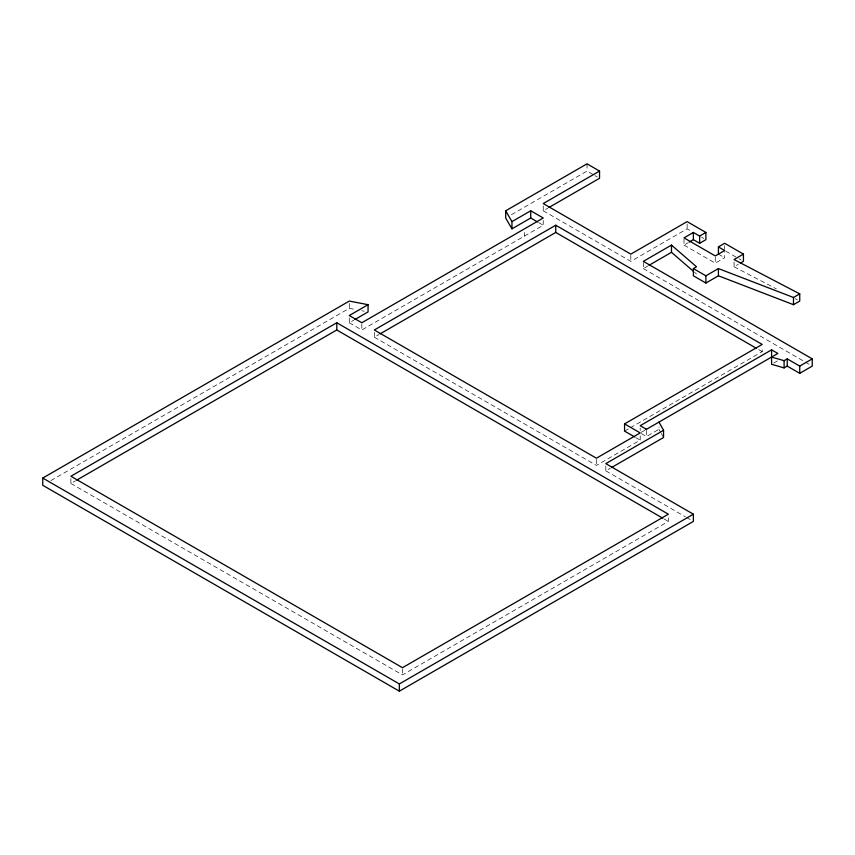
<?xml version="1.0" encoding="UTF-8"?>
<svg xmlns="http://www.w3.org/2000/svg" width="855" height="855" viewBox="0 0 855 855"><rect width="100%" height="100%" fill="white"/><g stroke="black" fill="none" stroke-linecap="round" stroke-linejoin="round"><path stroke-width="0.64" stroke-dasharray="4.28 3.21" d="M50.851 480.617L349.3 308.302L355.552 309.51M511.429 214.701L587.032 171.053L593.851 174.997M70.901 478.672L70.901 483.481L75.529 480.82M349.3 317.942L349.3 322.752L353.714 320.208M543.235 205.97L543.235 210.79L547.831 208.128M349.3 322.752L361.815 329.977L543.235 225.228L543.235 220.419M374.319 332.381L374.319 337.201L378.947 334.529M543.235 210.79L630.819 261.352L687.131 228.841L691.545 231.395M643.334 262.56L643.334 268.577L647.844 265.98M684 239.079L684 245.096L688.168 242.692M684 245.096L715.282 263.158L724.666 257.74L724.666 251.723M734.05 261.951L734.05 266.771L738.218 264.366M624.567 431.112L629.195 428.441M630.349 427.778L762.2 351.651L762.2 346.831M641.357 432.256L644.82 430.257M374.319 337.201L596.416 465.43L640.203 440.143L640.203 435.323M641.25 433.517L646.466 436.531L658.981 429.306L658.981 426.902M773.668 363.086L777.836 360.682M605.8 466.028L605.8 470.838L610.417 468.177M70.901 483.481L402.481 674.916L668.364 521.411L668.364 516.591M361.815 310.718L364.316 311.199M734.05 266.771L776.276 288.83M795.043 298.63L797.394 299.859M594.995 175.649L597.271 176.964M701.485 237.134L703.686 238.406M725.767 251.156L737.908 258.167M739.019 258.798L741.221 260.08M718.414 254.127L724.666 257.74M643.334 268.577L804.149 361.419M805.303 362.093L809.931 364.764M538.693 222.61L543.235 225.228M758.738 349.652L762.2 351.651M635.735 437.557L640.203 440.143M605.8 470.838L685.315 516.751M686.469 517.414L691.075 520.075M663.736 518.739L668.364 521.411M694.506 272.264L696.515 273.995M658.981 429.306L660.691 432.374M661.268 433.399L662.978 436.478M724.666 245.695L724.666 249.307M715.282 257.141L715.282 263.158M687.131 224.031L687.131 228.841M646.466 430.514L646.466 436.531M640.203 428.099L640.203 430.514M630.819 255.335L630.819 261.352M596.416 459.402L596.416 465.43M587.032 163.829L587.032 171.053M524.468 232.453L524.468 236.066M402.481 668.899L402.481 674.916M361.815 323.96L361.815 329.977M349.3 303.493L349.3 308.302"/><path stroke-width="1.28" d="M658.981 422.081L663.555 430.279L605.8 463.624L693.384 514.186L693.384 521.411L399.349 691.171L42.75 485.287L42.75 478.063L349.3 301.078L368.067 304.69L368.067 311.915L354.814 319.567M537.549 221.947L530.731 218.004L511.953 228.841L505.7 218.004L505.7 210.79L587.032 163.829L599.547 171.053L599.547 178.278L548.985 207.466M336.785 322.752L70.901 476.256L402.481 667.691L668.364 514.186L336.785 322.752L336.785 329.977L662.582 518.077M368.067 304.69L349.3 315.527L361.815 322.752L543.235 218.004L530.731 210.79L511.953 221.616L511.953 228.841M599.547 171.053L543.235 203.565L630.819 254.127L687.131 221.616L705.899 232.453L705.899 239.678L699.636 243.29L693.384 239.678L689.216 242.093M76.683 480.147L336.785 329.977M624.567 423.888L762.2 344.426L555.75 225.228L374.319 329.977L596.416 458.205L640.203 432.919L624.567 423.888L624.567 431.112L634.624 436.916M380.101 333.867L555.75 232.453L756.429 348.316M740.302 263.158L743.433 261.352L743.433 254.127L734.05 259.546L799.735 293.863L799.735 301.078L793.483 304.69L718.414 275.802L705.899 283.026L693.384 275.802L693.384 268.577L696.515 266.771L671.485 245.096L643.334 261.352L812.25 358.876L812.25 366.1L799.735 373.325L787.231 366.1L784.099 367.907L771.584 364.294L771.584 349.845L777.836 353.457L645.974 429.595M705.899 232.453L699.636 236.066L693.384 232.453L684 237.872L715.282 255.934L724.666 250.515L718.414 246.903L718.414 254.127M648.966 265.328L671.485 252.321L671.485 245.096M718.414 246.903L724.666 243.29L743.433 254.127M693.384 268.577L705.899 275.802L718.414 268.577L793.483 297.476L799.735 293.863M771.584 349.845L640.203 425.694L646.466 429.306M771.584 357.069L784.099 360.682L787.231 358.876L799.735 366.1L812.25 358.876M611.571 467.514L663.555 437.504L663.555 430.279M42.75 478.063L399.349 683.947L693.384 514.186M671.485 252.321L693.512 271.388M505.7 210.79L511.953 221.616M799.735 366.1L799.735 373.325M793.483 297.476L793.483 304.69M787.231 358.876L787.231 366.1M784.099 360.682L784.099 367.907M718.414 268.577L718.414 275.802M705.899 275.802L705.899 283.026M699.636 236.066L699.636 243.29M693.384 232.453L693.384 239.678M555.75 225.228L555.75 232.453M530.731 210.79L530.731 218.004M399.349 683.947L399.349 691.171"/></g></svg>
